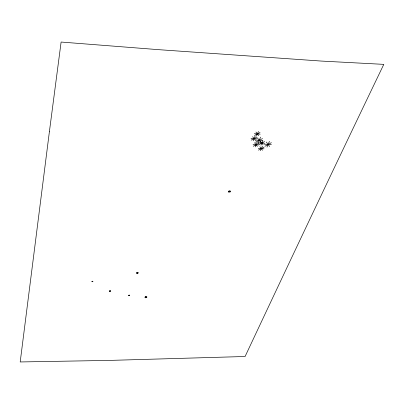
<?xml version="1.0" encoding="UTF-8"?>
<svg xmlns="http://www.w3.org/2000/svg" width="404" height="404" viewBox="0 0 404 404"><rect width="100%" height="100%" fill="white"/><g stroke="black" fill="none" stroke-linecap="round" stroke-linejoin="round"><path stroke-width="0.61" d="M262.524 150.253L259.848 146.687M263.044 144.708L260.429 141.193M260.817 142.435L257.383 137.855M257.328 146.374L254.606 142.784M255.318 140.274L252.636 136.709M145.687 297.844L145.844 296.576M255.101 136.153L253.162 140.779M258.444 131.457L256.479 136.133M260.575 137.138L258.08 143.051M262.868 140.643L260.974 145.172M269.423 141.365L266.983 147.086M92.279 281.78L92.445 281.179M262.479 138.607L255.49 142.299M129.028 295.592L129.204 295.066M137.092 273.543L137.501 272.316M257.171 142.208L255.232 146.844M262.398 146.117L260.439 150.697M229.028 192.365L229.735 190.683M271.387 144.693L264.272 144.122M262.64 140.597L255.278 139.996M109.858 291.309L110.322 290.683M260.009 132.532L254.505 135.486M256.661 137.214L251.197 140.143M271.352 142.683L264.948 146.273M258.868 143.248L253.242 146.268M264.605 141.557L258.964 144.582M264.07 147.142L258.469 150.131M145.071 297.571L146.682 296.561M228.24 192.041L230.346 190.935M92.031 281.709L92.839 281.295M136.39 273.326L138.042 272.488M128.81 295.526L129.543 295.162M109.418 291.254L110.433 290.946M263.999 148.829L258.318 148.404M264.529 143.263L258.807 142.829M258.807 144.955L253.076 144.521M256.808 138.814L251.02 138.36M260.146 134.153L254.338 133.689M144.854 297.198L146.965 297.041M128.76 295.385L129.618 295.395M91.966 281.543L92.94 281.558M136.481 272.836L138.405 272.877M228.432 191.365L230.709 191.486M109.444 290.956L110.413 291.138M145.172 296.788L146.556 297.571M91.996 281.28L92.567 281.719M128.8 295.152L129.28 295.536M136.855 272.463L137.926 273.356M258.681 135.638L255.969 132.012M228.942 190.865L230.053 192.137L229.785 191.476M269.609 146.531L266.332 142.056M109.817 290.718L110.176 291.284M49.384 131.734L20.2 361.954L109.918 360.393L245.092 356.5C290.92 258.929 337.052 161.509 383.8 64.367L321.362 61.07L158.358 49.647L61.11 42.046L49.384 131.734"/></g></svg>
